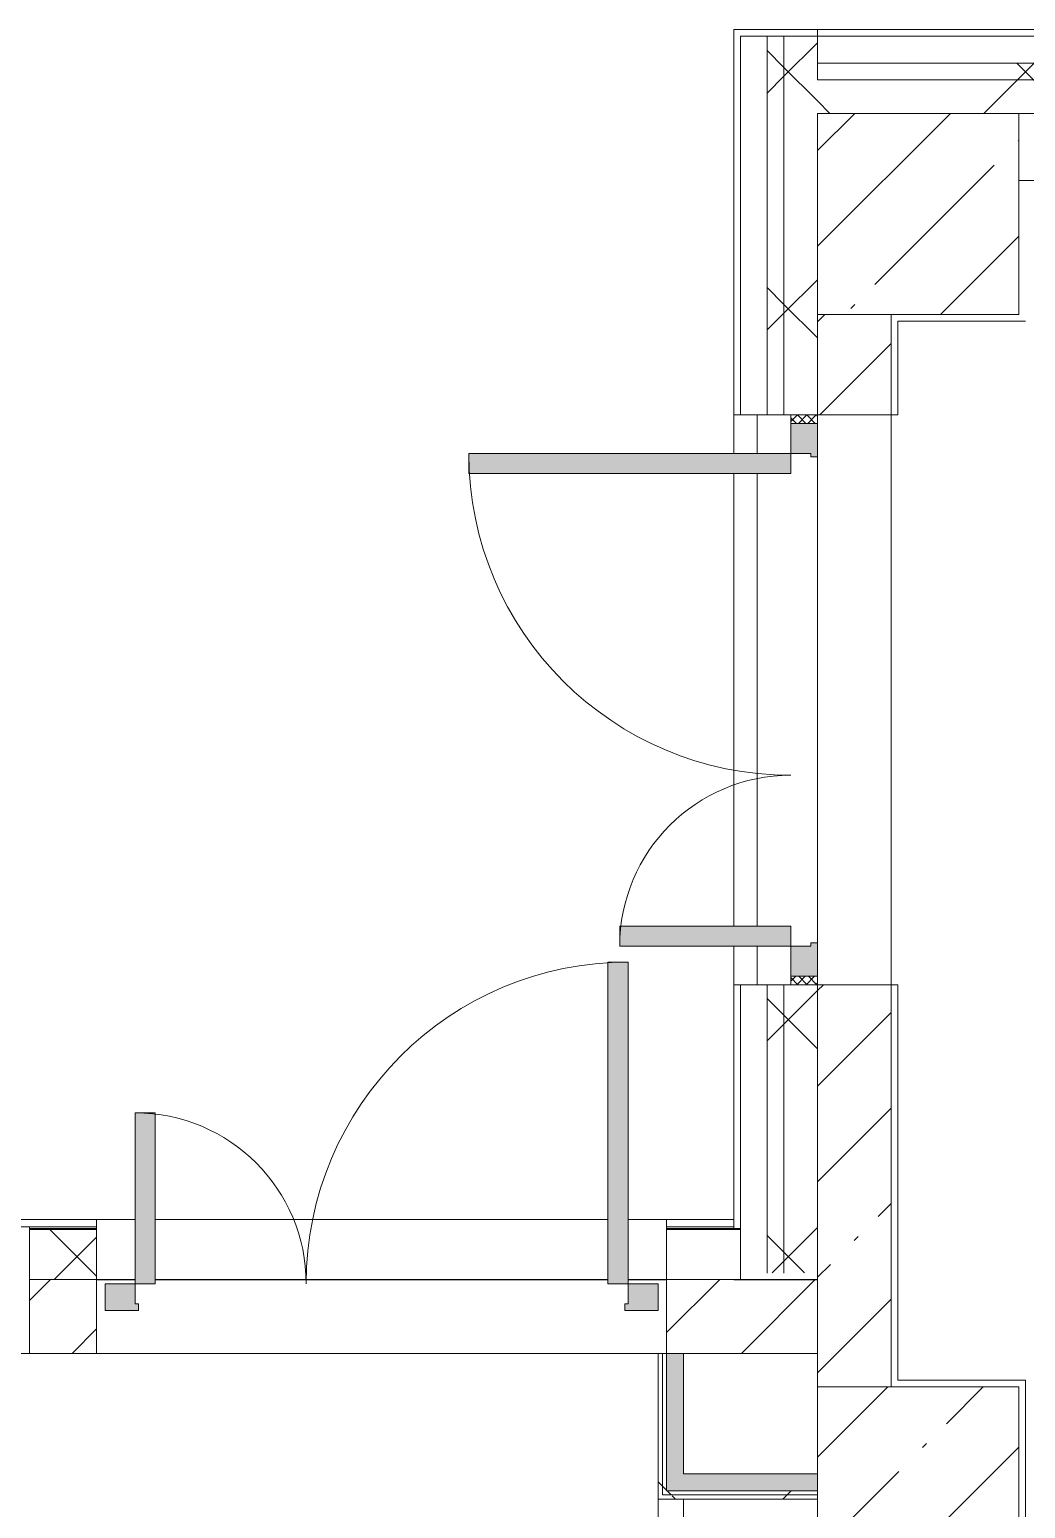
# Model space of a CAD drawing. Header units: millimetres. Extents: x -4005 to 195566, y -8553 to 29000.
# Drawn here: x 100503 to 103473, y 22937 to 27350 of the extents above; entities that cross this region are included whole.
import ezdxf

# ---------------------------------------------------------------- set-up
doc = ezdxf.new("R2010")
doc.units = ezdxf.units.MM
for name, color, linetype, lineweight, true_color in [('A-DOOR-2', 7, 'Continuous', 5, 0xaaaaaa), ('A-DOOR-3', 7, 'Continuous', 5, 0xe2e2e2), ('A-DOOR-FRAM-3', 7, 'Continuous', 5, 0xaaaaaa), ('A-FLOR-2', 7, 'Continuous', 5, 0xaaaaaa), ('A-WALL-4', 7, 'Continuous', 5, 0x737373), ('I-WALL-5', 7, 'Continuous', 9, 0xe7e7e7)]:
    doc.layers.add(name, color=color, linetype=linetype, lineweight=lineweight, true_color=true_color)
for name, color, linetype, lineweight in [('A-WALL', 7, 'Continuous', 9), ('A-WALL-2', 7, 'Continuous', 5), ('I-WALL-6', 7, 'Continuous', 5), ('S-COLS-3', 7, 'Continuous', 5), ('S-STRS-MBND-3', 7, 'Continuous', 5)]:
    doc.layers.add(name, color=color, linetype=linetype, lineweight=lineweight)
pattern_1 = [(45, (60693.44, 0), (-353.5534, 353.5534), []), (135, (60693.44, 0), (-353.5534, -353.5534), [])]
pattern_2 = [(45, (60693.44, 0), (-285.123, 285.123), []), (45, (60978.57, 0), (-285.123, 285.123), [504.031, -100.806, 16.764, -84.042])]
pattern_3 = [(45, (60693.44, 0), (-530.33, 530.33), []), (135, (60693.44, 0), (-530.33, -530.33), [])]

# ---------------------------------------------------------------- blocks, each defined once
blk = doc.blocks.new('BSC_Колонна _Прямоугольная - 600х600-V139-1_4_1_птичка')
at = {"layer": 'S-COLS-3'}
h = blk.add_hatch(dxfattribs=at)
h.set_pattern_fill('FP_190', color=256, style=0, pattern_type=2)
h.set_pattern_definition([(45, (-42460, -26800), (-285.123, 285.123), []), (45, (-42174.88, -26800), (-285.123, 285.123), [504.031, -100.806, 16.764, -84.042])])
h.paths.add_polyline_path([(-80, -300), (300, -300), (300, 300), (-300, 300), (-300, -300)])
for p, q in [((300, 300), (-300, 300)), ((-300, 300), (-300, -300)), ((300, -300), (300, 300)), ((-300, -300), (300, -300))]:
    blk.add_line(p, q, dxfattribs=at)
blk = doc.blocks.new('BSC_Колонна _Прямоугольная - 600х600-V143-1_4_1_птичка')
at = {"layer": 'S-COLS-3'}
h = blk.add_hatch(dxfattribs=at)
h.set_pattern_fill('FP_196', color=256, style=0, pattern_type=2)
h.set_pattern_definition([(45, (-42460, -23000), (-285.123, 285.123), []), (45, (-42174.88, -23000), (-285.123, 285.123), [504.031, -100.806, 16.764, -84.042])])
h.paths.add_polyline_path([(-300, -300), (300, -300), (300, 300), (-300, 300), (-300, -25)])
for p, q in [((300, 300), (-300, 300)), ((-300, 300), (-300, -300)), ((300, -300), (300, 300)), ((-300, -300), (300, -300))]:
    blk.add_line(p, q, dxfattribs=at)
blk = doc.blocks.new('110_Дверь_СКБ_2Ст_Наружная - ДН-1_л__ Двухстворчатая 1350 х3200 _ЛК_ в свету с верхним остеклением 2-22448815-1_4_1_птичка')
at = {"layer": 'A-DOOR-3'}
for points in [[(754.5, -91), (754.5, 869), (694.5, 869), (694.5, -91)], [(-655.5, -91), (-655.5, 419), (-715.5, 419), (-715.5, -91)]]:
    blk.add_hatch(color=256, dxfattribs=at).paths.add_polyline_path(points)
h = blk.add_hatch(color=256, dxfattribs=at)
h.paths.add_polyline_path([(754.5, -171), (844.5, -171), (844.5, -91), (754.5, -91), (754.5, -151), (744.5, -151), (744.5, -171)])
h.paths.add_polyline_path([(-715.5, -171), (-705.5, -171), (-705.5, -151), (-715.5, -151), (-715.5, -91), (-805.5, -91), (-805.5, -171)])
at = {"layer": 'A-DOOR-2'}
for p, q in [((754.5, 869), (694.5, 869)), ((694.5, 869), (694.5, -91)), ((754.5, -91), (754.5, 869)), ((-715.5, 419), (-715.5, -91)), ((-655.5, 419), (-715.5, 419)), ((-655.5, -91), (-655.5, 419)), ((-715.5, -91), (-655.5, -91)), ((694.5, -91), (754.5, -91))]:
    blk.add_line(p, q, dxfattribs=at)
for centre, radius, start, end in [((754.5, -91), 960, 90, 180), ((-715.5, -91), 510, 0, 90)]:
    blk.add_arc(centre, radius, start, end, dxfattribs=at)
at = {"layer": 'A-DOOR-FRAM-3'}
for p, q in [((-715.5, -91), (-805.5, -91)), ((-805.5, -91), (-805.5, -171)), ((-715.5, -151), (-715.5, -91)), ((754.5, -91), (754.5, -151)), ((844.5, -91), (754.5, -91)), ((844.5, -171), (844.5, -91)), ((-805.5, -171), (-705.5, -171)), ((-705.5, -151), (-715.5, -151)), ((-705.5, -171), (-705.5, -151)), ((754.5, -151), (744.5, -151)), ((744.5, -151), (744.5, -171)), ((744.5, -171), (844.5, -171))]:
    blk.add_line(p, q, dxfattribs=at)
blk = doc.blocks.new('110_Дверь_СКБ_2Ст_Наружная - ДН-1_л__ Двухстворчатая 1350 х3200 _ЛК_ в свету с верхним остеклением EI30-23529464-1_4_1_птичка')
at = {"layer": 'A-DOOR-2'}
h = blk.add_hatch(dxfattribs=at)
h.set_pattern_fill('FP_239', color=256, style=0, pattern_type=2)
h.set_pattern_definition([(135, (1451.41, 189.685), (-14.14214, -14.14214), []), (225, (1451.41, 189.685), (14.14214, -14.14214), [])])
h.paths.add_polyline_path([(844.5, -125), (869.5, -125), (869.5, -45), (844.5, -45), (844.5, -105)])
at = {"layer": 'A-DOOR-3'}
for points in [[(694.5, 55), (694.5, -45), (754.5, -45), (754.5, 915), (694.5, 915), (694.5, 105)], [(-715.5, -25), (-715.5, -45), (-655.5, -45), (-655.5, 465), (-715.5, 465), (-715.5, 12.4)]]:
    blk.add_hatch(color=256, dxfattribs=at).paths.add_polyline_path(points)
h = blk.add_hatch(color=256, dxfattribs=at)
h.paths.add_polyline_path([(-805.5, -125), (-705.5, -125), (-705.5, -105), (-715.5, -105), (-715.5, -45), (-805.5, -45)])
h.paths.add_polyline_path([(744.5, -125), (844.5, -125), (844.5, -45), (754.5, -45), (754.5, -105), (744.5, -105)])
at = {"layer": 'A-DOOR-FRAM-3'}
h = blk.add_hatch(dxfattribs=at)
h.set_pattern_fill('FP_240', color=256, style=0, pattern_type=2)
h.set_pattern_definition([(45, (-671.384, 189.685), (-14.1421, 14.1421), []), (135, (-671.384, 189.685), (-14.1421, -14.1421), [])])
h.paths.add_polyline_path([(-830.5, -45), (-830.5, -125), (-805.5, -125), (-805.5, -45)])
at = {"layer": 'A-DOOR-2'}
for p, q in [((754.5, 915), (694.5, 915)), ((694.5, 915), (694.5, -45)), ((754.5, -45), (754.5, 915)), ((-715.5, 465), (-715.5, -45)), ((-655.5, 465), (-715.5, 465)), ((-655.5, -45), (-655.5, 465)), ((-715.5, -45), (-655.5, -45)), ((694.5, -45), (754.5, -45))]:
    blk.add_line(p, q, dxfattribs=at)
for centre, radius, start, end in [((754.5, -45), 960, 90, 180), ((-715.5, -45), 510, 0, 90)]:
    blk.add_arc(centre, radius, start, end, dxfattribs=at)
at = {"layer": 'A-DOOR-FRAM-3'}
for p, q in [((-805.5, -45), (-830.5, -45)), ((-830.5, -45), (-830.5, -125)), ((-715.5, -45), (-805.5, -45)), ((-805.5, -45), (-805.5, -125)), ((-805.5, -125), (-805.5, -45)), ((-715.5, -105), (-715.5, -45)), ((754.5, -45), (754.5, -105)), ((844.5, -45), (754.5, -45)), ((844.5, -125), (844.5, -45)), ((869.5, -45), (844.5, -45)), ((844.5, -45), (844.5, -125)), ((869.5, -125), (869.5, -45)), ((-830.5, -125), (-805.5, -125)), ((-805.5, -125), (-705.5, -125)), ((-705.5, -105), (-715.5, -105)), ((-705.5, -125), (-705.5, -105)), ((754.5, -105), (744.5, -105)), ((744.5, -105), (744.5, -125)), ((744.5, -125), (844.5, -125)), ((844.5, -125), (869.5, -125))]:
    blk.add_line(p, q, dxfattribs=at)
blk = doc.blocks.new('Зашивка приборов отопления6 - Зашивка приборов отопления-33276534-1_4_1_птичка')
at = {"layer": 'A-WALL-2'}
for p, q in [((75235, 535), (73684.6, 535)), ((73684.6, 535), (73684.6, 460)), ((73684.6, 460), (73684.6, 60)), ((73684.6, 460), (75235, 460)), ((75235, 460), (73685, 460)), ((73685, 460), (73685, 60))]:
    blk.add_line(p, q, dxfattribs=at)

msp = doc.modelspace()

# ---------------------------------------------------------------- hatches: boundary and pattern name
at = {"layer": 'A-WALL-2'}
h = msp.add_hatch(dxfattribs=at)
h.set_pattern_fill('FP_172', color=256, style=0, pattern_type=2)
h.set_pattern_definition(pattern_1)
h.paths.add_polyline_path([(102703.4, 23639.7), (102753.4, 23640.3), (102753.4, 24500), (102703.4, 24500), (102703.4, 23640.3)])
h.paths.add_polyline_path([(102753.4, 26200), (102753.4, 27330), (102703.4, 27330), (102703.4, 26200), (102743.4, 26200)])
h = msp.add_hatch(dxfattribs=at)
h.set_pattern_fill('FP_172', color=256, style=0, pattern_type=2)
h.set_pattern_definition(pattern_1)
h.paths.add_polyline_path([(102753.4, 23639.7), (102853.4, 23640.3), (102853.4, 24500), (102753.4, 24500), (102753.4, 23640.3)])
h.paths.add_polyline_path([(102753.4, 26200), (102853.4, 26200), (102853.4, 27330), (102753.4, 27330), (102753.4, 26500)])
h = msp.add_hatch(dxfattribs=at)
h.set_pattern_fill('FP_172', color=256, style=0, pattern_type=2)
h.set_pattern_definition(pattern_1)
h.paths.add_polyline_path([(145443.4, 27200), (145663.4, 27200), (145663.4, 27250), (141043.4, 27250), (141043.4, 27200), (145441.7, 27200)])
h.paths.add_polyline_path([(127803.4, 27200), (127803.4, 27250), (126853.4, 27250), (126853.4, 27200), (127453.4, 27200)])
h.paths.add_polyline_path([(131003.4, 27200), (131503.4, 27200), (131503.4, 27250), (128903.4, 27250), (128903.4, 27200), (128977.5, 27200)])
h.paths.add_polyline_path([(133603.4, 27200), (134943.4, 27200), (134943.4, 27250), (133603.4, 27250), (133603.4, 27210)])
h.paths.add_polyline_path([(137943.4, 27200), (137943.4, 27250), (137043.4, 27250), (137043.4, 27200), (137443.4, 27200)])
h.paths.add_polyline_path([(121453.4, 27200), (121753.4, 27200), (121753.4, 27250), (120698.4, 27250), (120698.4, 27200)])
h.paths.add_polyline_path([(118398.4, 27200), (118398.4, 27250), (117553.4, 27250), (117553.4, 27200), (118243.4, 27200)])
h.paths.add_polyline_path([(114853.4, 27200), (115453.4, 27200), (115453.4, 27250), (114553.4, 27250), (114553.4, 27200)])
h.paths.add_polyline_path([(112196.6, 27200), (112453.4, 27200), (112453.4, 27250), (111553.4, 27250), (111553.4, 27200)])
h.paths.add_polyline_path([(109050.2, 27200), (109453.4, 27200), (109453.4, 27250), (108353.4, 27250), (108353.4, 27200), (108853.4, 27200)])
h.paths.add_polyline_path([(103806.2, 27200), (105253.4, 27200), (105253.4, 27250), (102853.4, 27250), (102853.4, 27200), (103473.4, 27200)])
h = msp.add_hatch(dxfattribs=at)
h.set_pattern_fill('FP_172', color=256, style=0, pattern_type=2)
h.set_pattern_definition(pattern_1)
h.paths.add_polyline_path([(103453.4, 27100), (105253.4, 27100), (105253.4, 27200), (102853.4, 27200), (102853.4, 27100)])
h.paths.add_polyline_path([(114553.4, 27100), (115453.4, 27100), (115453.4, 27200), (114553.4, 27200), (114553.4, 27140)])
h.paths.add_polyline_path([(144793.4, 27100), (145663.4, 27100), (145658.9, 27200), (141043.4, 27198.1), (141043.4, 27100), (144709.5, 27100)])
h.paths.add_polyline_path([(112293.4, 27100), (112453.4, 27100), (112453.4, 27200), (111553.4, 27200), (111553.4, 27100), (112196.6, 27100)])
h.paths.add_polyline_path([(117553.4, 27100), (118398.4, 27100), (118398.4, 27200), (117553.4, 27200), (117553.4, 27140)])
h.paths.add_polyline_path([(120698.4, 27100), (121753.4, 27100), (121753.4, 27200), (120698.4, 27200), (120698.4, 27140)])
h.paths.add_polyline_path([(126853.4, 27100), (127771.4, 27102), (127771.4, 27110), (127803.4, 27110), (127803.4, 27200), (126853.4, 27200), (126853.4, 27140)])
h.paths.add_polyline_path([(109453.4, 27100), (109453.4, 27200), (108353.4, 27200), (108353.4, 27100), (109050.2, 27100)])
h.paths.add_polyline_path([(137443.4, 27100), (137943.4, 27100), (137943.4, 27200), (137043.4, 27200), (137043.4, 27100), (137367.9, 27100)])
h.paths.add_polyline_path([(134233.4, 27100), (134943.4, 27100), (134943.4, 27200), (133603.4, 27200), (133603.4, 27100), (134221.5, 27100)])
h.paths.add_polyline_path([(128903.4, 27100), (131503.4, 27100), (131503.4, 27200), (128903.4, 27200), (128903.4, 27110), (128935.4, 27110), (128935.4, 27102), (128903.4, 27102)])
h = msp.add_hatch(dxfattribs=at)
h.set_pattern_fill('FP_154', color=256, style=0, pattern_type=2)
h.set_pattern_definition([(135, (60693.44, 0), (-176.7767, -176.7767), [])])
h.paths.add_polyline_path([(128899.4, 26900), (131003.4, 26900), (131003.4, 27100), (128899.4, 27100)])
h.paths.add_polyline_path([(112293.4, 26900), (112453.4, 26900), (112453.4, 27100), (111553.4, 27100), (111553.4, 26900), (112196.6, 26900)])
h.paths.add_polyline_path([(114553.4, 26900), (114853.4, 26900), (114853.4, 27100), (114553.4, 27100), (114553.4, 26969.4)])
h.paths.add_polyline_path([(141343.4, 26900), (141343.4, 27100), (141043.4, 27100), (141043.4, 26900)])
h.paths.add_polyline_path([(137443.4, 26900), (137443.4, 27100), (137043.4, 27100), (137043.4, 26900), (137367.9, 26900)])
h.paths.add_polyline_path([(117553.4, 26900), (118398.4, 26900), (118398.4, 27100), (117553.4, 27100)])
h.paths.add_polyline_path([(121635.8, 26900), (121753.4, 26900), (121753.4, 27100), (121453.4, 27100), (121453.4, 26900)])
h.paths.add_polyline_path([(103453.4, 26900), (105253.4, 26900), (105253.4, 27100), (103453.4, 27100), (103453.4, 27061.4)])
h.paths.add_polyline_path([(120853.4, 26900), (120853.4, 27100), (120698.4, 27100), (120698.4, 26900)])
h.paths.add_polyline_path([(134943.4, 26900), (134943.4, 27100), (134733.4, 27100), (134733.4, 26900)])
h.paths.add_polyline_path([(134233.4, 26900), (134233.4, 27100), (133603.4, 27100), (133603.4, 26900), (134221.5, 26900)])
h.paths.add_polyline_path([(127753.4, 26900), (127753.4, 27100), (127453.4, 27100), (127453.4, 26900)])
h.paths.add_polyline_path([(108353.4, 26900), (108853.4, 26900), (108853.4, 27100), (108353.4, 27100), (108353.4, 27079.6)])
h = msp.add_hatch(dxfattribs=at)
h.set_pattern_fill('FP_172', color=256, style=0, pattern_type=2)
h.set_pattern_definition(pattern_1)
h.paths.add_polyline_path([(99233, 23620), (99603.4, 23620), (99603.4, 23769.7), (99183.4, 23769.7), (99185.8, 23620)])
h.paths.add_polyline_path([(100503.4, 23620), (100703.4, 23620), (100703.4, 23769.7), (100503.4, 23769.7), (100503.4, 23627.7)])
h.paths.add_polyline_path([(102403.4, 23620), (102623.4, 23620), (102623.4, 23769.7), (102403.4, 23769.7), (102403.4, 23640.3)])
at = {"layer": 'I-WALL-5'}
for points in [[(102453.4, 22990), (102453.4, 23400), (102403.4, 23400), (102403.4, 22990)], [(102453.4, 22990), (102853.4, 22990), (102853.4, 23040), (102453.4, 23040)]]:
    msp.add_hatch(color=256, dxfattribs=at).paths.add_polyline_path(points)
at = {"layer": 'I-WALL-6'}
h = msp.add_hatch(dxfattribs=at)
h.set_pattern_fill('FP_153', color=256, style=0, pattern_type=2)
h.set_pattern_definition(pattern_2)
h.paths.add_polyline_path([(103057.7, 23300), (103073.4, 23300), (103073.4, 24500), (102853.4, 24500), (102853.4, 23300), (102982.9, 23300)])
h.paths.add_polyline_path([(102889.6, 26200), (103073.4, 26200), (103073.4, 26500), (102853.4, 26500), (102853.4, 26200)])
h = msp.add_hatch(dxfattribs=at)
h.set_pattern_fill('FP_153', color=256, style=0, pattern_type=2)
h.set_pattern_definition(pattern_2)
h.paths.add_polyline_path([(102715, 23400), (102853.4, 23400), (102848.4, 23620), (102403.4, 23619.7), (102403.4, 23400), (102605.8, 23400)])
h.paths.add_polyline_path([(99453.4, 23400), (99603.4, 23400), (99603.4, 23620), (99233.4, 23619.7), (99233.4, 23420.3), (99453.4, 23420.3)])
h.paths.add_polyline_path([(100503.4, 23400), (100703.4, 23400), (100703.4, 23620), (100503.4, 23619.7)])
h = msp.add_hatch(dxfattribs=at)
h.set_pattern_fill('FP_250', color=256, style=0, pattern_type=2)
h.set_pattern_definition(pattern_3)
h.paths.add_polyline_path([(102390.9, 22965), (102390.9, 23400), (102378.4, 23400), (102378.4, 22965)])
h = msp.add_hatch(dxfattribs=at)
h.set_pattern_fill('FP_250', color=256, style=0, pattern_type=2)
h.set_pattern_definition(pattern_3)
h.paths.add_polyline_path([(102390.9, 22977.5), (102403.4, 22977.5), (102403.4, 23400), (102390.9, 23400), (102390.9, 23040)])
h = msp.add_hatch(dxfattribs=at)
h.set_pattern_fill('FP_250', color=256, style=0, pattern_type=2)
h.set_pattern_definition(pattern_3)
h.paths.add_polyline_path([(102853.4, 22965), (102853.4, 22977.5), (102390.9, 22975), (102390.9, 22965), (102757.4, 22965)])
h = msp.add_hatch(dxfattribs=at)
h.set_pattern_fill('FP_250', color=256, style=0, pattern_type=2)
h.set_pattern_definition(pattern_3)
h.paths.add_polyline_path([(102690.7, 22977.5), (102853.4, 22977.5), (102853.4, 22990), (102403.4, 22990), (102403.4, 22977.5), (102453.4, 22977.5)])

# ---------------------------------------------------------------- linework, layer by layer
at = {"layer": 'A-FLOR-2'}
for p, q in [((103473.4, 26480), (103093.4, 26480)), ((103093.4, 26480), (103093.4, 26200)), ((102603.4, 26200), (102603.4, 26085)), ((103093.4, 26200), (103073.4, 26200)), ((102603.4, 26025), (102603.4, 24675)), ((102603.4, 24615), (102603.4, 24500)), ((103073.4, 24500), (103093.4, 24500)), ((103093.4, 24500), (103093.4, 23320)), ((103093.4, 23320), (103473.4, 23320)), ((103473.4, 23320), (103473.4, 22100))]:
    msp.add_line(p, q, dxfattribs=at)
at = {"layer": 'A-WALL'}
for p, q in [((102623.4, 27330), (102853.4, 27330)), ((102623.4, 27330), (102623.4, 26200)), ((102703.4, 27330), (102703.4, 26200)), ((102753.4, 27330), (102753.4, 26200)), ((102853.4, 27350), (102853.4, 27200)), ((105253.4, 27330), (102853.4, 27330)), ((105253.4, 27250), (102853.4, 27250)), ((105253.4, 27200), (102853.4, 27200)), ((105253.4, 27100), (103453.4, 27100)), ((103453.4, 27100), (105253.4, 27100)), ((102853.4, 26200), (102853.4, 26500)), ((102623.4, 24500), (102623.4, 23639.7)), ((102703.4, 24500), (102703.4, 23639.7)), ((102753.4, 24500), (102753.4, 23639.7)), ((102853.4, 23639.7), (102853.4, 24500)), ((100703.4, 23772.7), (100503.4, 23772.7)), ((100703.4, 23769.7), (100503.4, 23769.7)), ((102623.4, 23772.7), (102403.4, 23772.7)), ((102623.4, 23769.7), (102403.4, 23769.7)), ((102603.4, 23772.7), (102603.4, 23777.7)), ((100503.4, 23620), (100703.4, 23620)), ((102403.4, 23620), (102603.4, 23620)), ((102603.4, 23620), (102603.4, 23619.7)), ((102603.4, 23619.7), (102623.4, 23619.7)), ((102390.9, 22977.5), (102390.9, 23400)), ((102453.4, 23400), (102403.4, 23400)), ((102403.4, 22990), (102403.4, 23400)), ((102853.4, 22977.5), (102390.9, 22977.5)), ((102853.4, 22990), (102403.4, 22990))]:
    msp.add_line(p, q, dxfattribs=at)
at = {"layer": 'A-WALL-2'}
for p, q in [((102853.4, 27350), (102603.4, 27350)), ((102603.4, 27350), (102603.4, 26200)), ((102853.4, 27350), (111553.4, 27350)), ((103453.4, 26900), (105253.4, 26900)), ((102603.4, 26200), (102773.4, 26200)), ((102673.4, 26085), (102673.4, 26200)), ((102853.4, 26075), (102853.4, 24625)), ((102673.4, 24675), (102673.4, 26025)), ((102673.4, 24500), (102673.4, 24615)), ((102773.4, 24500), (102603.4, 24500)), ((102603.4, 24500), (102603.4, 23777.7)), ((100703.4, 23620), (100703.4, 23799.7)), ((100703.4, 23799.7), (100818.4, 23799.7)), ((100878.4, 23799.7), (102228.4, 23799.7)), ((102288.4, 23799.7), (102604.1, 23799.7)), ((102403.4, 23799.7), (102403.4, 23620)), ((99603.4, 23777.7), (100703.4, 23777.7)), ((100503.4, 23777.7), (100503.4, 23620)), ((102603.4, 23777.7), (102403.4, 23777.7)), ((100818.4, 23619.7), (100703.4, 23619.7)), ((102228.4, 23619.7), (100878.4, 23619.7)), ((102403.4, 23619.7), (102288.4, 23619.7)), ((102623.4, 23639.7), (102623.4, 23619.7)), ((102623.4, 23619.7), (102853.4, 23619.7))]:
    msp.add_line(p, q, dxfattribs=at)
at = {"layer": 'A-WALL-4'}
msp.add_line((94553.4, 23799.7), (100703.4, 23799.7), dxfattribs=at)
at = {"layer": 'I-WALL-6'}
for p, q in [((103073.4, 26500), (103073.4, 23300)), ((102853.4, 26200), (103073.4, 26200)), ((103073.4, 24500), (102853.4, 24500)), ((100503.4, 23620), (100503.4, 23400)), ((100703.4, 23400), (100703.4, 23620)), ((100703.4, 23620), (100818.4, 23620)), ((100878.4, 23620), (102228.4, 23620)), ((102288.4, 23620), (102403.4, 23620)), ((102403.4, 23620), (102403.4, 23400)), ((102853.4, 23620), (102603.4, 23620)), ((102853.4, 23639.7), (102853.4, 23300)), ((102403.4, 23400), (99233.4, 23400)), ((102378.4, 23400), (102378.4, 22965)), ((102453.4, 23400), (102853.4, 23400)), ((102453.4, 23040), (102453.4, 23400)), ((102853.4, 23040), (102453.4, 23040)), ((102378.4, 22965), (102853.4, 22965))]:
    msp.add_line(p, q, dxfattribs=at)
at = {"layer": 'S-STRS-MBND-3'}
for p, q in [((102853.4, 23400), (99453.4, 23400)), ((102853.4, 20600), (102853.4, 23400))]:
    msp.add_line(p, q, dxfattribs=at)

# ---------------------------------------------------------------- block references
at = {"layer": 'A-DOOR-2', "rotation": 89.9999999999999}
msp.add_blockref('110_Дверь_СКБ_2Ст_Наружная - ДН-1_л__ Двухстворчатая 1350 х3200 _ЛК_ в свету с верхним остеклением EI30-23529464-1_4_1_птичка', (102728.4, 25330.5), dxfattribs=at)
at = {"layer": 'A-DOOR-2'}
msp.add_blockref('110_Дверь_СКБ_2Ст_Наружная - ДН-1_л__ Двухстворчатая 1350 х3200 _ЛК_ в свету с верхним остеклением 2-22448815-1_4_1_птичка', (101533.9, 23698.7), dxfattribs=at)
at = {"layer": 'A-WALL-2', "rotation": 89.9999999999998}
msp.add_blockref('Зашивка приборов отопления6 - Зашивка приборов отопления-33276534-1_4_1_птичка', (102913.4, -52270), dxfattribs=at)
at = {"layer": 'S-COLS-3'}
for name, p in [('BSC_Колонна _Прямоугольная - 600х600-V139-1_4_1_птичка', (103153.4, 26800)), ('BSC_Колонна _Прямоугольная - 600х600-V143-1_4_1_птичка', (103153.4, 23000))]:
    msp.add_blockref(name, p, dxfattribs=at)

doc.saveas('drawing.dxf')
